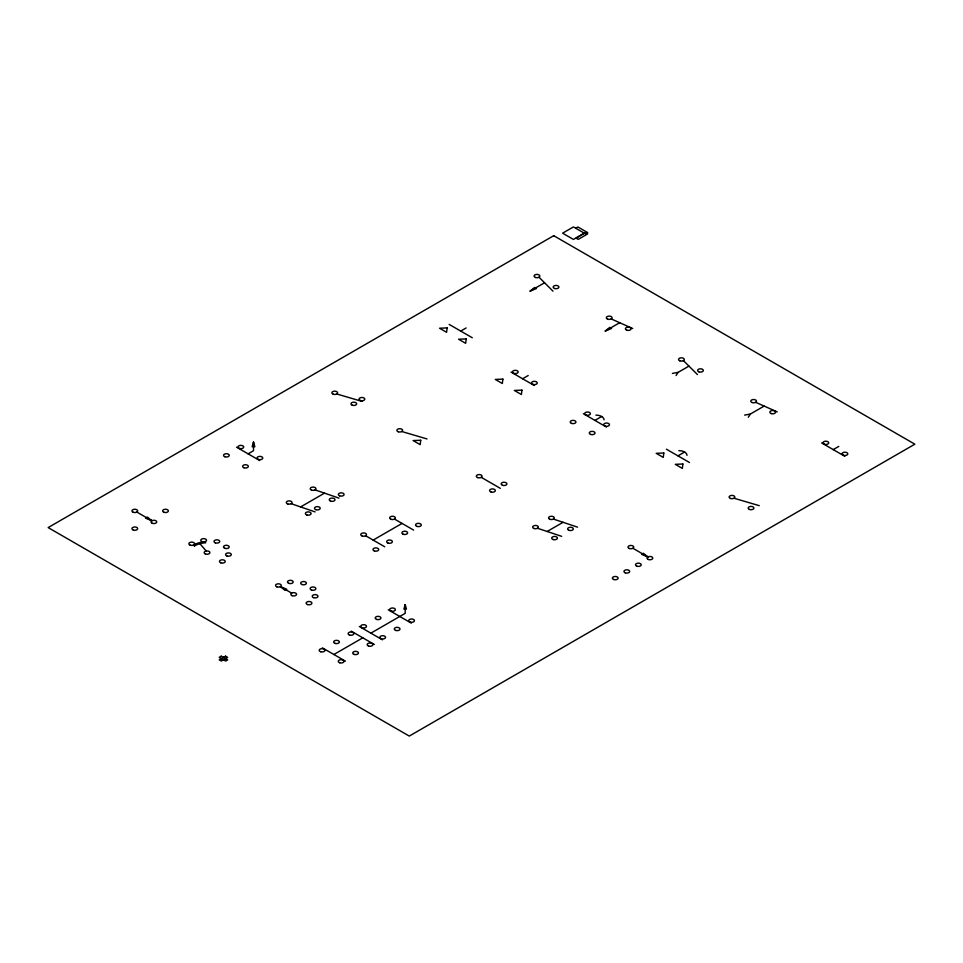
<?xml version="1.0" encoding="UTF-8"?>
<svg xmlns="http://www.w3.org/2000/svg" width="963" height="963" viewBox="0 0 963 963"><rect width="100%" height="100%" fill="white"/><g stroke="black" fill="none" stroke-linecap="round" stroke-linejoin="round"><path stroke-width="1.44" d="M405.182 604.656L403.906 609.085L406.458 609.085L405.182 604.656L405.182 613.347L370.875 633.148M253.51 442.029L252.137 446.736L254.846 446.736L253.51 442.029L253.51 450.72L248.093 453.85M676.11 375.546L678.084 372.38L688.954 366.109M748.335 417.244L750.309 414.078L764.153 406.085M530.119 291.103L534.634 287.456L536.439 288.503L530.119 291.103L544.564 282.773M605.233 331.043L609.748 327.396L611.553 328.443L605.233 331.043L619.678 322.713M575.73 228.219L577.896 226.967L587.719 232.637L585.552 233.889L573.442 226.919L562.609 233.178L573.442 239.438L584.276 233.178M460.735 331.079L466.152 327.95M300.625 506.923L324.531 493.128M522.596 378.76L528.218 375.51M373.163 540.087L402.053 523.415M594.917 420.41L601.682 416.498M333.896 654.503L362.786 637.819M677.952 455.86L684.609 452.02M547.165 531.48L563.066 522.295M833.224 449.613L838.785 446.399M672.403 373.403L678.084 372.38M744.628 415.101L750.309 414.078M733.999 498.232L759.253 505.659M336.761 393.975L362.016 401.415M401.764 431.508L427.018 438.947M553.436 519.081L577.571 527.158M537.535 528.266L561.67 536.343M315.094 489.89L338.988 498.112M291.199 503.685L315.094 511.907M647.906 556.939L641.587 554.327L643.392 553.292L647.906 556.939L632.884 548.26M151.865 520.742L145.545 518.142L147.351 517.095L151.865 520.742L136.854 512.075M280.426 586.623L286.745 589.236L284.94 590.271L280.426 586.623L291.693 593.136M755.666 402.317L777.225 411.887M611.216 318.922L632.703 328.527M821.668 442.944L844.78 456.281M666.396 449.191L689.508 462.529M449.179 324.411L472.291 337.748M511.04 372.091L534.152 385.441M583.361 413.729L606.473 427.078M481.271 477.347L500.339 488.349M394.541 519.081L413.609 530.083M236.537 447.169L259.649 460.519M365.651 535.753L384.719 546.767M388.209 609.796L411.321 623.145M359.319 626.48L382.431 639.817M351.23 631.15L374.342 644.488M322.34 647.834L345.452 661.172M223.524 657.332L225.655 658.56M221.225 658.668L223.356 659.896M683.441 360.619L697.441 374.559M538.991 277.224L552.991 291.151M199.895 543.674L206.202 551.029M678.855 450.636A8.137 4.695 0 0 1 686.992 455.343M595.928 415.113A8.137 4.695 0 0 1 604.066 419.82M420.711 440.26L420.181 444.641L413.103 440.56L420.711 440.26M447.145 327.914L446.591 332.295L439.537 328.227L447.145 327.914M466.212 338.928L465.659 343.297L458.605 339.229L466.212 338.928M502.891 379.133L502.337 383.503L495.295 379.434L502.891 379.133M521.958 390.135L521.404 394.517L514.362 390.448L521.958 390.135M663.82 453.019L663.266 457.389L656.212 453.32L663.82 453.019M682.887 464.022L682.334 468.403L675.28 464.322L682.887 464.022M553.725 235.694L48.15 527.58L409.275 736.081L914.85 444.184L553.725 235.694M585.552 232.637L576.067 238.114L578.233 239.366L587.719 233.889L585.552 232.637M221.225 656.164L219.191 657.332L225.655 661.063L227.689 659.896L221.225 656.164M225.559 656.164L219.191 659.836L221.321 661.063L227.689 657.392L225.559 656.164M194.55 545.913L193.31 545.19A18.791 10.846 0 0 1 205.348 541.796L205.661 542.795A17.033 9.835 0 0 0 194.55 545.913M292.114 595.664A2.865 1.649 0 0 0 296.568 594.424A2.865 1.649 0 0 0 292.463 592.811A2.865 1.649 0 0 0 292.114 595.664M307.594 604.571A2.865 1.649 0 0 0 311.892 603.139A2.865 1.649 0 0 0 307.594 601.706A2.865 1.649 0 0 0 307.594 604.571M313.505 597.626A2.865 1.649 0 0 0 317.959 596.374A2.865 1.649 0 0 0 313.854 594.773A2.865 1.649 0 0 0 313.505 597.626M311.579 590.054A2.865 1.649 0 0 0 315.864 588.622A2.865 1.649 0 0 0 311.579 587.189A2.865 1.649 0 0 0 311.579 590.054M301.949 584.529A2.865 1.649 0 0 0 306.403 583.277A2.865 1.649 0 0 0 302.298 581.676A2.865 1.649 0 0 0 301.949 584.529M288.719 583.325A2.865 1.649 0 0 0 293.185 582.073A2.865 1.649 0 0 0 289.081 580.472A2.865 1.649 0 0 0 288.719 583.325M276.802 586.828A2.865 1.649 0 0 0 281.256 585.576A2.865 1.649 0 0 0 277.151 583.975A2.865 1.649 0 0 0 276.802 586.828M205.444 553.966A2.865 1.649 0 0 0 209.898 552.714A2.865 1.649 0 0 0 205.793 551.113A2.865 1.649 0 0 0 205.444 553.966M220.756 562.813A2.865 1.649 0 0 0 225.21 561.561A2.865 1.649 0 0 0 221.105 559.96A2.865 1.649 0 0 0 220.756 562.813M226.835 555.928A2.865 1.649 0 0 0 231.289 554.676A2.865 1.649 0 0 0 227.184 553.075A2.865 1.649 0 0 0 226.835 555.928M224.74 548.296A2.865 1.649 0 0 0 229.194 547.044A2.865 1.649 0 0 0 225.089 545.443A2.865 1.649 0 0 0 224.74 548.296M215.447 542.891A2.865 1.649 0 0 0 219.733 541.459A2.865 1.649 0 0 0 215.447 540.038A2.865 1.649 0 0 0 215.447 542.891M202.049 541.627A2.865 1.649 0 0 0 206.515 540.375A2.865 1.649 0 0 0 202.411 538.774A2.865 1.649 0 0 0 202.049 541.627M190.132 545.13A2.865 1.649 0 0 0 194.586 543.878A2.865 1.649 0 0 0 190.481 542.277A2.865 1.649 0 0 0 190.132 545.13M152.286 523.282A2.865 1.649 0 0 0 156.74 522.03A2.865 1.649 0 0 0 152.636 520.429A2.865 1.649 0 0 0 152.286 523.282M133.219 512.268A2.865 1.649 0 0 0 137.673 511.016A2.865 1.649 0 0 0 133.568 509.415A2.865 1.649 0 0 0 133.219 512.268M164.083 512.328A2.865 1.649 0 0 0 168.381 510.908A2.865 1.649 0 0 0 164.083 509.475A2.865 1.649 0 0 0 164.083 512.328M133.219 529.987A2.865 1.649 0 0 0 137.673 528.747A2.865 1.649 0 0 0 133.568 527.134A2.865 1.649 0 0 0 133.219 529.987M629.429 548.525A2.865 1.649 0 0 0 633.726 547.092A2.865 1.649 0 0 0 629.429 545.672A2.865 1.649 0 0 0 629.429 548.525M648.328 559.479A2.865 1.649 0 0 0 652.782 558.227A2.865 1.649 0 0 0 648.677 556.626A2.865 1.649 0 0 0 648.328 559.479M636.772 566.148A2.865 1.649 0 0 0 641.226 564.896A2.865 1.649 0 0 0 637.121 563.295A2.865 1.649 0 0 0 636.772 566.148M625.216 572.816A2.865 1.649 0 0 0 629.67 571.565A2.865 1.649 0 0 0 625.565 569.964A2.865 1.649 0 0 0 625.216 572.816M613.66 579.485A2.865 1.649 0 0 0 618.114 578.233A2.865 1.649 0 0 0 614.009 576.632A2.865 1.649 0 0 0 613.66 579.485M390.918 519.274A2.865 1.649 0 0 0 395.372 518.022A2.865 1.649 0 0 0 391.267 516.421A2.865 1.649 0 0 0 390.918 519.274M416.979 526.412A2.865 1.649 0 0 0 421.276 524.979A2.865 1.649 0 0 0 416.979 523.547A2.865 1.649 0 0 0 416.979 526.412M403.16 534.224A2.865 1.649 0 0 0 407.614 532.972A2.865 1.649 0 0 0 403.509 531.371A2.865 1.649 0 0 0 403.16 534.224M362.196 536.018A2.865 1.649 0 0 0 366.494 534.585A2.865 1.649 0 0 0 362.196 533.153A2.865 1.649 0 0 0 362.196 536.018M374.438 550.968A2.865 1.649 0 0 0 378.736 549.536A2.865 1.649 0 0 0 374.438 548.103A2.865 1.649 0 0 0 374.438 550.968M387.92 543.024A2.865 1.649 0 0 0 392.374 541.772A2.865 1.649 0 0 0 388.27 540.171A2.865 1.649 0 0 0 387.92 543.024M311.639 490.155A2.865 1.649 0 0 0 315.936 488.723A2.865 1.649 0 0 0 311.639 487.29A2.865 1.649 0 0 0 311.639 490.155M330.706 501.157A2.865 1.649 0 0 0 335.004 499.725A2.865 1.649 0 0 0 330.706 498.292A2.865 1.649 0 0 0 330.706 501.157M339.626 495.849A2.865 1.649 0 0 0 344.08 494.597A2.865 1.649 0 0 0 339.987 492.996A2.865 1.649 0 0 0 339.626 495.849M287.744 503.95A2.865 1.649 0 0 0 292.03 502.517A2.865 1.649 0 0 0 287.744 501.085A2.865 1.649 0 0 0 287.744 503.95M306.812 514.952A2.865 1.649 0 0 0 311.097 513.52A2.865 1.649 0 0 0 306.812 512.099A2.865 1.649 0 0 0 306.812 514.952M315.9 509.704A2.865 1.649 0 0 0 320.198 508.271A2.865 1.649 0 0 0 315.9 506.851A2.865 1.649 0 0 0 315.9 509.704M239.245 448.385A2.865 1.649 0 0 0 243.699 447.133A2.865 1.649 0 0 0 239.594 445.532A2.865 1.649 0 0 0 239.245 448.385M258.313 459.399A2.865 1.649 0 0 0 262.767 458.147A2.865 1.649 0 0 0 258.662 456.546A2.865 1.649 0 0 0 258.313 459.399M224.8 456.727A2.865 1.649 0 0 0 229.254 455.475A2.865 1.649 0 0 0 225.149 453.874A2.865 1.649 0 0 0 224.8 456.727M243.868 467.741A2.865 1.649 0 0 0 248.322 466.489A2.865 1.649 0 0 0 244.217 464.888A2.865 1.649 0 0 0 243.868 467.741M390.918 611.011A2.865 1.649 0 0 0 395.372 609.76A2.865 1.649 0 0 0 391.267 608.159A2.865 1.649 0 0 0 390.918 611.011M410.154 622.086A2.865 1.649 0 0 0 414.451 620.654A2.865 1.649 0 0 0 410.154 619.221A2.865 1.649 0 0 0 410.154 622.086M376.641 619.414A2.865 1.649 0 0 0 380.939 617.981A2.865 1.649 0 0 0 376.641 616.561A2.865 1.649 0 0 0 376.641 619.414M395.709 630.428A2.865 1.649 0 0 0 400.006 628.995A2.865 1.649 0 0 0 395.709 627.563A2.865 1.649 0 0 0 395.709 630.428M362.196 627.756A2.865 1.649 0 0 0 366.494 626.323A2.865 1.649 0 0 0 362.196 624.891A2.865 1.649 0 0 0 362.196 627.756M381.095 638.698A2.865 1.649 0 0 0 385.549 637.446A2.865 1.649 0 0 0 381.444 635.845A2.865 1.649 0 0 0 381.095 638.698M368.6 646.077A2.865 1.649 0 0 0 372.886 644.644A2.865 1.649 0 0 0 368.6 643.212A2.865 1.649 0 0 0 368.6 646.077M349.533 635.062A2.865 1.649 0 0 0 353.818 633.642A2.865 1.649 0 0 0 349.533 632.21A2.865 1.649 0 0 0 349.533 635.062M354.155 654.419A2.865 1.649 0 0 0 358.441 652.986A2.865 1.649 0 0 0 354.155 651.554A2.865 1.649 0 0 0 354.155 654.419M335.088 643.404A2.865 1.649 0 0 0 339.373 641.972A2.865 1.649 0 0 0 335.088 640.551A2.865 1.649 0 0 0 335.088 643.404M339.71 662.761A2.865 1.649 0 0 0 343.996 661.328A2.865 1.649 0 0 0 339.71 659.896A2.865 1.649 0 0 0 339.71 662.761M320.643 651.746A2.865 1.649 0 0 0 324.928 650.314A2.865 1.649 0 0 0 320.643 648.881A2.865 1.649 0 0 0 320.643 651.746M549.813 519.274A2.865 1.649 0 0 0 554.267 518.022A2.865 1.649 0 0 0 550.162 516.421A2.865 1.649 0 0 0 549.813 519.274M568.88 530.288A2.865 1.649 0 0 0 573.334 529.036A2.865 1.649 0 0 0 569.229 527.435A2.865 1.649 0 0 0 568.88 530.288M534.08 528.518A2.865 1.649 0 0 0 538.365 527.098A2.865 1.649 0 0 0 534.08 525.666A2.865 1.649 0 0 0 534.08 528.518M553.147 539.533A2.865 1.649 0 0 0 557.433 538.1A2.865 1.649 0 0 0 553.147 536.668A2.865 1.649 0 0 0 553.147 539.533M477.588 477.576A2.865 1.649 0 0 0 482.042 476.324A2.865 1.649 0 0 0 477.937 474.723A2.865 1.649 0 0 0 477.588 477.576M502.602 485.316A2.865 1.649 0 0 0 506.899 483.883A2.865 1.649 0 0 0 502.602 482.451A2.865 1.649 0 0 0 502.602 485.316M491.046 491.985A2.865 1.649 0 0 0 495.343 490.552A2.865 1.649 0 0 0 491.046 489.12A2.865 1.649 0 0 0 491.046 491.985M398.309 431.773A2.865 1.649 0 0 0 402.606 430.341A2.865 1.649 0 0 0 398.309 428.908A2.865 1.649 0 0 0 398.309 431.773M333.306 394.24A2.865 1.649 0 0 0 337.604 392.808A2.865 1.649 0 0 0 333.306 391.387A2.865 1.649 0 0 0 333.306 394.24M352.205 405.182A2.865 1.649 0 0 0 356.659 403.942A2.865 1.649 0 0 0 352.554 402.341A2.865 1.649 0 0 0 352.205 405.182M360.343 400.488A2.865 1.649 0 0 0 364.796 399.236A2.865 1.649 0 0 0 360.692 397.635A2.865 1.649 0 0 0 360.343 400.488M730.544 498.485A2.865 1.649 0 0 0 734.841 497.064A2.865 1.649 0 0 0 730.544 495.632A2.865 1.649 0 0 0 730.544 498.485M749.443 509.439A2.865 1.649 0 0 0 753.897 508.187A2.865 1.649 0 0 0 749.792 506.586A2.865 1.649 0 0 0 749.443 509.439M586.094 415.089A2.865 1.649 0 0 0 590.391 413.657A2.865 1.649 0 0 0 586.094 412.236A2.865 1.649 0 0 0 586.094 415.089M605.161 426.103A2.865 1.649 0 0 0 609.459 424.671A2.865 1.649 0 0 0 605.161 423.239A2.865 1.649 0 0 0 605.161 426.103M571.48 423.371A2.865 1.649 0 0 0 575.934 422.119A2.865 1.649 0 0 0 571.829 420.518A2.865 1.649 0 0 0 571.48 423.371M590.716 434.445A2.865 1.649 0 0 0 595.014 433.013A2.865 1.649 0 0 0 590.716 431.58A2.865 1.649 0 0 0 590.716 434.445M513.869 373.391A2.865 1.649 0 0 0 518.166 371.959A2.865 1.649 0 0 0 513.869 370.538A2.865 1.649 0 0 0 513.869 373.391M532.936 384.406A2.865 1.649 0 0 0 537.234 382.973A2.865 1.649 0 0 0 532.936 381.541A2.865 1.649 0 0 0 532.936 384.406M824.268 444.22A2.865 1.649 0 0 0 828.722 442.968A2.865 1.649 0 0 0 824.617 441.367A2.865 1.649 0 0 0 824.268 444.22M843.504 455.294A2.865 1.649 0 0 0 847.801 453.862A2.865 1.649 0 0 0 843.504 452.429A2.865 1.649 0 0 0 843.504 455.294M771.279 413.596A2.865 1.649 0 0 0 775.576 412.164A2.865 1.649 0 0 0 771.279 410.732A2.865 1.649 0 0 0 771.279 413.596M752.043 402.522A2.865 1.649 0 0 0 756.497 401.27A2.865 1.649 0 0 0 752.392 399.669A2.865 1.649 0 0 0 752.043 402.522M698.885 371.826A2.865 1.649 0 0 0 703.339 370.574A2.865 1.649 0 0 0 699.234 368.973A2.865 1.649 0 0 0 698.885 371.826M679.818 360.824A2.865 1.649 0 0 0 684.272 359.572A2.865 1.649 0 0 0 680.167 357.971A2.865 1.649 0 0 0 679.818 360.824M626.829 330.189A2.865 1.649 0 0 0 631.126 328.768A2.865 1.649 0 0 0 626.829 327.336A2.865 1.649 0 0 0 626.829 330.189M607.761 319.186A2.865 1.649 0 0 0 612.059 317.754A2.865 1.649 0 0 0 607.761 316.321A2.865 1.649 0 0 0 607.761 319.186M554.604 288.491A2.865 1.649 0 0 0 558.901 287.07A2.865 1.649 0 0 0 554.604 285.638A2.865 1.649 0 0 0 554.604 288.491M535.536 277.488A2.865 1.649 0 0 0 539.834 276.056A2.865 1.649 0 0 0 535.536 274.624A2.865 1.649 0 0 0 535.536 277.488"/></g></svg>
